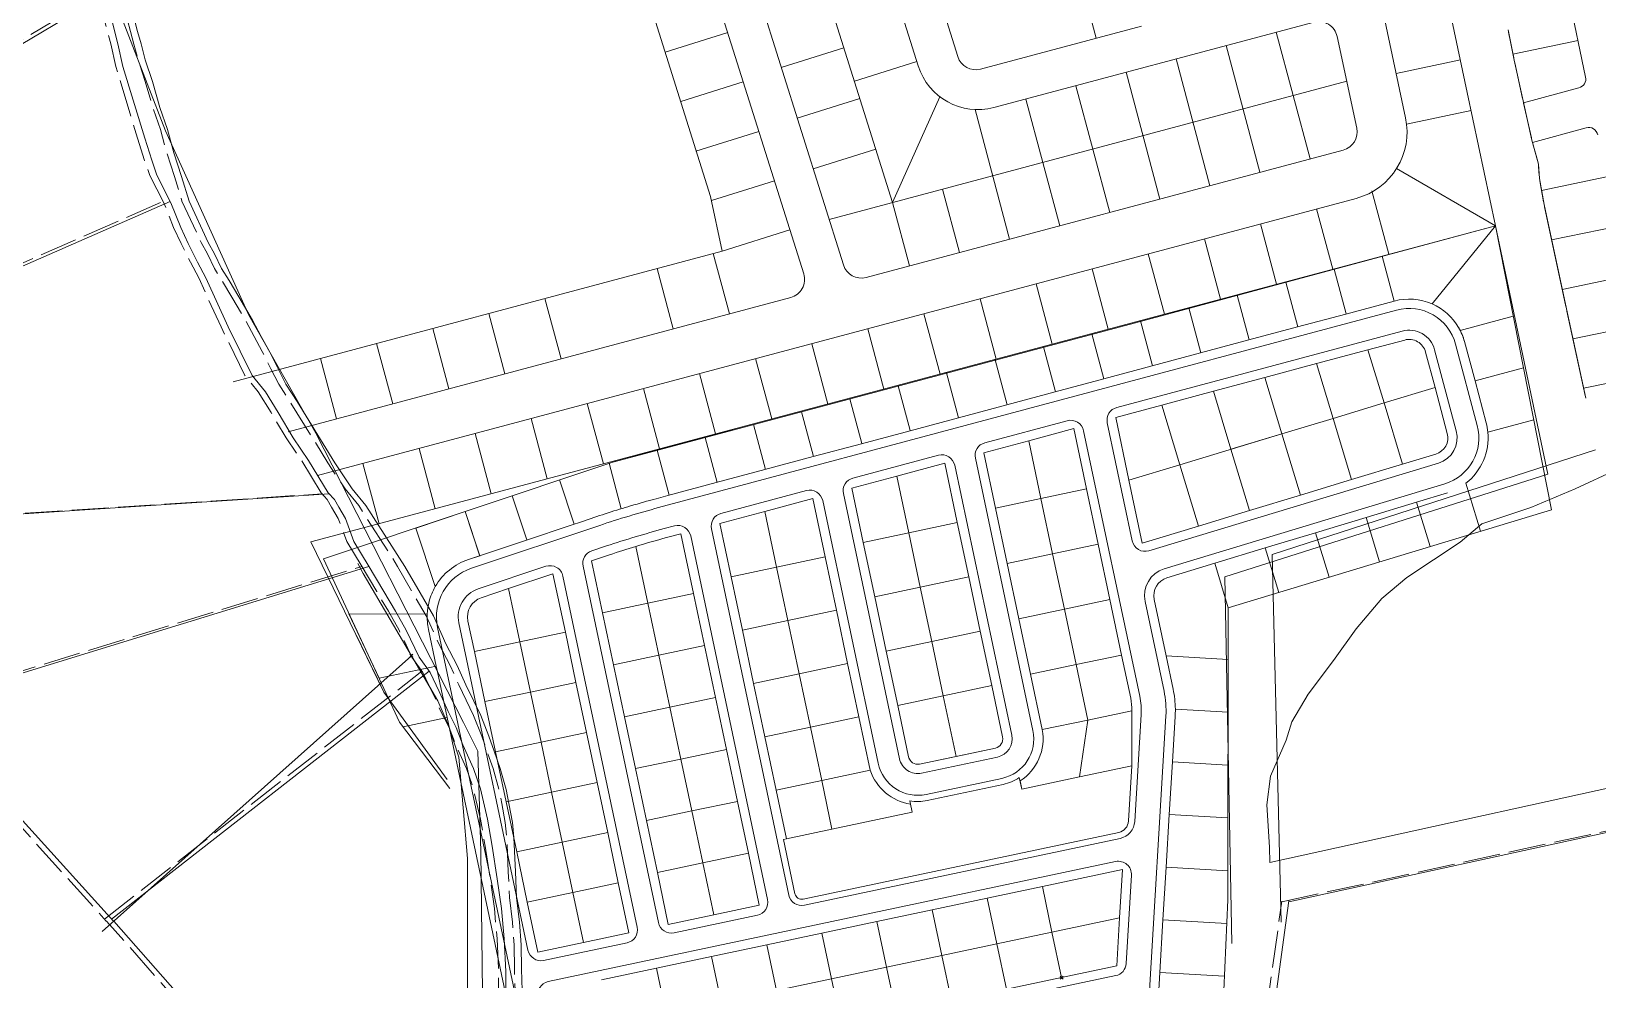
# Model space of a CAD drawing. Header units: millimetres. Extents: x 611548 to 616630, y 1316670 to 1320037.
# Drawn here: x 613822 to 614327, y 1318202 to 1318508 of the extents above; entities that cross this region are included whole.
import ezdxf

# ---------------------------------------------------------------- set-up
doc = ezdxf.new("R2010")
doc.units = ezdxf.units.MM
doc.header["$PDMODE"] = 35
doc.header["$PDSIZE"] = 0.5
doc.linetypes.add('ACAD_ISO02W100', pattern=[15, 12, -3])
for name, color, linetype in [('2', 7, 'Continuous'), ('FONDO_MANAGUA', 8, 'ACAD_ISO02W100'), ('Level 22', 7, 'Continuous')]:
    doc.layers.add(name, color=color, linetype=linetype)
doc.layers.add('Level 20', color=7, linetype='Continuous', lineweight=0)

msp = doc.modelspace()

# ---------------------------------------------------------------- linework, layer by layer
at = {"color": 1, "lineweight": 0}
for p, q in [((614323.15196, 1318492.83222), (614294.80024, 1318628.87736)), ((614284.98056, 1318487.79174), (614257.66642, 1318615.90637)), ((614265.07521, 1318479.72572), (614238.7047, 1318603.41433)), ((614147.48683, 1318572.15947), (614165.31356, 1318505.3288)), ((614011.1997, 1318548.76931), (614040.94905, 1318454.35277)), ((614104.9338, 1318549.42469), (614120.6958, 1318499.40029)), ((614107.92404, 1318496.38557), (614093.20173, 1318543.11027)), ((614071.87226, 1318540.45609), (614099.62351, 1318452.381)), ((614054.21257, 1318526.15504), (614083.79987, 1318432.25281)), ((614041.99135, 1318521.39305), (614070.98017, 1318429.39022)), ((614026.2991, 1318500.84783), (614046.463, 1318507.2012)), ((614128.01371, 1318495.37927), (614179.90421, 1318509.22078)), ((614235.55181, 1318510.5195), (614132.31706, 1318482.98219)), ((614234.26366, 1318466.41519), (614223.36612, 1318507.26903)), ((614249.32172, 1318476.36706), (614243.01616, 1318505.94274)), ((614300.1177, 1318498.22119), (614298.13073, 1318508.08286)), ((614299.95967, 1318499.00552), (614298.28876, 1318507.29854)), ((614063.74668, 1318495.89629), (614083.91058, 1318502.24966)), ((614218.11667, 1318462.10807), (614207.21912, 1318502.96191)), ((614299.71863, 1318500.20184), (614320.7047, 1318504.57532)), ((614087.30187, 1318491.48662), (614107.46577, 1318497.83999)), ((614201.96967, 1318457.80094), (614191.07213, 1318498.65479)), ((614262.03866, 1318493.96837), (614282.7451, 1318498.35174)), ((614302.96434, 1318485.14012), (614300.1177, 1318498.22119)), ((614302.79421, 1318485.92191), (614300.28783, 1318497.4394)), ((614031.32129, 1318484.90874), (614051.48519, 1318491.26211)), ((614079.17629, 1318446.92682), (614246.10513, 1318491.45419)), ((614185.82268, 1318453.49382), (614174.92513, 1318494.34766)), ((614068.88988, 1318479.57314), (614089.05379, 1318485.9265)), ((614099.63893, 1318452.38512), (614114.89355, 1318486.44517)), ((614153.52869, 1318444.87957), (614142.63114, 1318485.73341)), ((614169.67568, 1318449.18669), (614158.77814, 1318490.04054)), ((614294.06907, 1318444.85879), (614284.98056, 1318487.79174)), ((614303.11792, 1318484.45677), (614321.00277, 1318489.32512)), ((614137.38169, 1318440.57245), (614126.24541, 1318482.32131)), ((614265.42106, 1318477.60248), (614286.20609, 1318482.00248)), ((614305.81674, 1318472.44826), (614302.96434, 1318485.14012)), ((614305.64131, 1318473.22888), (614303.13978, 1318484.3595)), ((614306.00258, 1318471.76752), (614323.3105, 1318476.47882)), ((614036.21724, 1318468.92989), (614056.50737, 1318475.32303)), ((614307.90919, 1318464.78335), (614305.81674, 1318472.44826)), ((614307.69848, 1318465.5552), (614306.02745, 1318471.67642)), ((614074.03309, 1318463.24998), (614094.19699, 1318469.60334)), ((614091.11777, 1318428.23179), (614244.97095, 1318469.2713)), ((614294.06907, 1318444.85879), (614262.19913, 1318463.37499)), ((614308.23322, 1318460.1435), (614307.90919, 1318464.78335)), ((614308.17748, 1318460.94165), (614307.96493, 1318463.98521)), ((614308.92431, 1318456.27512), (614329.86114, 1318460.63835)), ((614041.23942, 1318452.9908), (614061.52956, 1318459.38394)), ((614121.2347, 1318436.26532), (614115.78593, 1318456.69224)), ((614259.66944, 1318435.68287), (614254.22523, 1318456.09268)), ((614309.72587, 1318451.78831), (614308.23322, 1318460.1435)), ((614309.58517, 1318452.57593), (614308.37393, 1318459.35589)), ((613914.13597, 1318364.3521), (614249.1224, 1318453.70794)), ((614044.71427, 1318436.69234), (614040.94905, 1318454.35277)), ((614105.0877, 1318431.9582), (614099.63893, 1318452.38512)), ((614241.57702, 1318430.85682), (614236.38771, 1318450.31103)), ((614316.93777, 1318418.11886), (614309.72587, 1318451.78831)), ((614316.7702, 1318418.9012), (614309.89345, 1318451.00597)), ((614223.4846, 1318426.03076), (614218.2953, 1318445.48497)), ((614044.71427, 1318436.69234), (614066.51501, 1318443.56145)), ((614205.39219, 1318421.20471), (614200.20288, 1318440.65892)), ((614272.03126, 1318438.98032), (614294.06907, 1318444.85879)), ((614311.01115, 1318364.82658), (614294.06907, 1318444.85879)), ((614312.18602, 1318440.30287), (614333.18696, 1318444.67946)), ((613886.93735, 1318394.60619), (614044.71427, 1318436.69234)), ((613912.06525, 1318342.96132), (614272.03126, 1318438.98032)), ((614046.99287, 1318416.46171), (614041.80357, 1318435.91592)), ((614187.29977, 1318416.37865), (614182.11047, 1318435.83286)), ((614028.90046, 1318411.63566), (614023.71115, 1318431.08987)), ((614169.20736, 1318411.5526), (614164.01805, 1318431.00681)), ((614151.11494, 1318406.72654), (614145.92563, 1318426.18075)), ((614315.60041, 1318424.36244), (614336.51279, 1318428.72057)), ((613904.68561, 1318378.50201), (614066.77584, 1318421.73871)), ((613992.71562, 1318401.98355), (613987.52632, 1318421.43776)), ((614133.02252, 1318401.90049), (614127.83322, 1318421.3547)), ((613974.62321, 1318397.15749), (613969.4339, 1318416.6117)), ((614114.93011, 1318397.07443), (614109.7408, 1318416.52864)), ((614323.17404, 1318389.36162), (614316.93777, 1318418.11886)), ((614323.00448, 1318390.14354), (614317.10734, 1318417.33694)), ((613956.53079, 1318392.33144), (613951.34149, 1318411.78565)), ((614096.83769, 1318392.24838), (614091.64839, 1318411.70259)), ((614319.03951, 1318408.42716), (614339.83861, 1318412.76168)), ((613938.43838, 1318387.50538), (613933.24907, 1318406.95959)), ((614078.74528, 1318387.42232), (614073.55597, 1318406.87653)), ((613920.34596, 1318382.67933), (613915.15665, 1318402.13354)), ((614060.65286, 1318382.59627), (614055.46355, 1318402.05048)), ((614042.56044, 1318377.77021), (614037.37114, 1318397.22442)), ((614322.4945, 1318392.49518), (614343.16443, 1318396.80278)), ((614024.46803, 1318372.94416), (614019.27872, 1318392.39837)), ((614006.37561, 1318368.1181), (614001.18631, 1318387.57231)), ((613988.2832, 1318363.29205), (613983.09389, 1318382.74626)), ((613970.19078, 1318358.46599), (613965.00147, 1318377.9202)), ((613952.09836, 1318353.63994), (613946.90906, 1318373.09415)), ((614222.0464, 1318338.87574), (614326.31141, 1318372.63896)), ((613934.00595, 1318348.81388), (613928.81664, 1318368.26809)), ((614206.7722, 1318331.73605), (614311.01115, 1318364.82658)), ((613912.06525, 1318342.96132), (613935.60059, 1318294.58957)), ((614224.99928, 1318220.40303), (614222.0464, 1318338.87574)), ((614209.03568, 1318213.49715), (614206.7722, 1318331.73605)), ((613935.60059, 1318294.58957), (613926.75127, 1318312.77741)), ((613932.45567, 1318301.05327), (613932.55013, 1318300.85913)), ((613932.55445, 1318300.85026), (613935.60059, 1318294.58957)), ((613935.60059, 1318294.58957), (613955.9412, 1318266.38119)), ((613935.60059, 1318294.58957), (613955.9412, 1318266.38119))]:
    msp.add_line(p, q, dxfattribs=at)
for centre, radius, start, end in [((614237.10861, 1318504.68324), 6.04033, 12.0353101, 104.9355878), ((614127.12776, 1318502.4364), 20.13443, 197.4889211, 284.9355878), ((614126.45692, 1318501.21553), 6.04033, 197.4889211, 284.9355878), ((614320.21474, 1318492.2201), 3.00032, 285.227267, 11.7719153), ((614243.41416, 1318475.10757), 6.04033, 284.9355878, 12.0353101), ((614243.41416, 1318475.10757), 22.14787, 284.9355878, 12.0353101), ((614324.09853, 1318473.58384), 3.00032, 11.7719153, 105.227267), ((614089.56098, 1318434.06806), 6.04033, 197.4889211, 284.9355878), ((614065.21905, 1318427.57498), 6.04033, 284.9355878, 17.4889211), ((613932.55318, 1318300.85513), 0.00503, 104.603911, 284.603911), ((613932.55318, 1318300.85513), 0.00503, 284.603911, 127.2867091)]:
    msp.add_arc(centre, radius, start, end, dxfattribs=at)
at = {"layer": '2', "color": 1, "lineweight": 0}
for p, q in [((613798.17913, 1318491.20476), (613846.13913, 1318519.70176)), ((613703.67513, 1318381.52676), (613866.66213, 1318452.71076)), ((613807.24313, 1318351.26676), (613917.91213, 1318358.47076)), ((613785.26213, 1318290.36376), (613930.76813, 1318335.04876)), ((613847.72913, 1318221.42176), (613950.15313, 1318301.33576)), ((614227.42813, 1318226.94676), (614442.17113, 1318273.84676)), ((614222.43013, 1318190.90176), (614227.46713, 1318227.23076))]:
    msp.add_line(p, q, dxfattribs=at)
for points in [[(613866.90413, 1318452.23676), (613862.35413, 1318461.14676), (613860.71513, 1318465.97976), (613858.44613, 1318473.10376), (613851.39113, 1318496.25276), (613849.75813, 1318503.50076), (613848.12213, 1318509.85976), (613847.24313, 1318514.05576), (613846.24013, 1318519.39576)], [(613966.81713, 1318286.98876), (613962.01613, 1318296.91476), (613959.23713, 1318303.14976), (613955.57213, 1318310.15076), (613951.53013, 1318319.18476), (613947.23113, 1318326.56876), (613942.29913, 1318335.09776), (613929.77613, 1318354.70576), (613925.34413, 1318360.05576), (613919.77813, 1318368.45976), (613907.63613, 1318388.19376), (613903.96713, 1318393.79676), (613901.43913, 1318398.75976), (613898.65913, 1318404.35976), (613896.00413, 1318409.19676), (613893.22313, 1318414.41576), (613888.79713, 1318421.92676), (613885.63613, 1318427.27276), (613883.23213, 1318431.09276), (613880.95813, 1318435.80176), (613878.93513, 1318439.49276), (613872.74613, 1318452.85476), (613870.35213, 1318460.74076), (613867.83113, 1318468.37276), (613865.81713, 1318475.87676), (613863.29513, 1318483.00076), (613860.90213, 1318491.39476), (613858.63313, 1318498.39076), (613857.24913, 1318503.47776), (613856.11613, 1318507.54776), (613854.98413, 1318512.12576)], [(613917.59613, 1318358.80876), (613911.27313, 1318369.24876), (613906.33813, 1318376.50676), (613901.53313, 1318384.65476), (613897.35913, 1318391.40176), (613893.05413, 1318396.62576), (613885.34613, 1318412.27876), (613878.14713, 1318428.05876), (613875.49213, 1318433.14976), (613872.45913, 1318439.13176), (613872.45913, 1318439.13176), (613870.05913, 1318444.34876), (613866.90413, 1318452.23676)], [(613930.49213, 1318335.51476), (613925.93913, 1318343.15376), (613923.16313, 1318350.53176), (613921.01413, 1318354.22376), (613919.62313, 1318356.64276), (613917.59613, 1318358.80876)], [(613950.47113, 1318300.88976), (613946.92813, 1318305.85576), (613942.75813, 1318314.50976), (613939.34413, 1318320.61976), (613935.55113, 1318326.98576), (613930.49213, 1318335.51476)], [(613981.63413, 1318161.11176), (613979.99913, 1318170.41976), (613978.11413, 1318178.43176), (613976.22813, 1318186.31576), (613975.60213, 1318190.25676), (613974.85813, 1318197.50276), (613974.87413, 1318204.49176), (613974.39113, 1318215.04076), (613973.52613, 1318224.82776), (613972.15213, 1318234.36276), (613970.52613, 1318244.91476), (613969.02313, 1318253.56076), (613966.76113, 1318263.35276), (613964.49113, 1318269.96776), (613961.08113, 1318277.60176), (613958.93613, 1318283.19976), (613956.28213, 1318288.29076), (613954.51413, 1318292.36276), (613953.37713, 1318294.78076), (613950.47113, 1318300.88976)], [(613785.64113, 1318290.08276), (613848.32613, 1318220.76176), (613848.45313, 1318220.76176), (613931.49513, 1318126.53376)], [(613990.98413, 1318144.71676), (613986.46613, 1318166.96876), (613984.46313, 1318178.66576), (613982.70613, 1318187.43976), (613981.06713, 1318192.40076), (613980.19213, 1318198.37576), (613979.95513, 1318205.23876), (613979.84613, 1318213.11776), (613979.35613, 1318220.36276), (613978.35913, 1318228.37176), (613977.99813, 1318236.63276), (613977.51613, 1318247.68976), (613977.02013, 1318252.51976), (613975.89113, 1318258.62276), (613975.01313, 1318263.19976), (613973.12513, 1318269.94076), (613971.10713, 1318275.53876), (613969.46713, 1318280.37276), (613966.81713, 1318286.98876)]]:
    msp.add_lwpolyline(points, dxfattribs=at)
at = {"layer": 'FONDO_MANAGUA', "color": 1, "lineweight": 0}
for p, q in [((613795.88525, 1318491.19771), (613843.84525, 1318519.69471)), ((613701.38125, 1318381.51971), (613864.36825, 1318452.70371)), ((613804.94925, 1318351.25971), (613915.61825, 1318358.46371)), ((613782.96825, 1318290.35671), (613928.47425, 1318335.04171)), ((613845.43525, 1318221.41471), (613947.85925, 1318301.32871)), ((614225.13425, 1318226.93971), (614439.87725, 1318273.83971)), ((614220.13625, 1318190.89471), (614225.17325, 1318227.22371))]:
    msp.add_line(p, q, dxfattribs=at)
at = {"layer": 'FONDO_MANAGUA', "color": 1, "lineweight": 0, "flags": 128}
for points in [[(613964.52325, 1318286.98171), (613959.72225, 1318296.90771), (613956.94325, 1318303.14271), (613953.27825, 1318310.14371), (613949.23625, 1318319.17771), (613944.93725, 1318326.56171), (613940.00525, 1318335.09071), (613927.48225, 1318354.69871), (613923.05025, 1318360.04871), (613917.48425, 1318368.45271), (613905.34225, 1318388.18671), (613901.67325, 1318393.78971), (613899.14525, 1318398.75271), (613896.36525, 1318404.35271), (613893.71025, 1318409.18971), (613890.92925, 1318414.40871), (613886.50325, 1318421.91971), (613883.34225, 1318427.26571), (613880.93825, 1318431.08571), (613878.66425, 1318435.79471), (613876.64125, 1318439.48571), (613870.45225, 1318452.84771), (613868.05825, 1318460.73371), (613865.53725, 1318468.36571), (613863.52325, 1318475.86971), (613861.00125, 1318482.99371), (613858.60825, 1318491.38771), (613856.33925, 1318498.38371), (613854.95525, 1318503.47071), (613853.82225, 1318507.54071), (613852.69025, 1318512.11871), (613851.55625, 1318515.93471), (613851.05525, 1318518.73171), (613850.17425, 1318522.29271), (613849.67425, 1318525.59871), (613849.42725, 1318528.26771), (613849.43125, 1318529.91971), (613849.81425, 1318531.06171), (613850.70525, 1318531.69471), (613853.49925, 1318532.06771), (613858.19725, 1318532.05271), (613861.62025, 1318530.00971), (613869.98925, 1318525.66371), (613880.01125, 1318522.07471), (613886.35425, 1318519.76771), (613892.57625, 1318519.74871), (613903.36725, 1318519.33471), (613911.49325, 1318519.30971), (613916.82625, 1318519.54771), (613930.41925, 1318522.81071), (613935.62825, 1318524.19271), (613942.36325, 1318526.58671), (613949.98925, 1318529.86671), (613958.88525, 1318533.14371), (613962.82525, 1318534.78371), (613968.41825, 1318537.81671), (613978.71125, 1318541.21571), (613981.38025, 1318542.35171), (614000.95925, 1318553.47471), (614014.05325, 1318560.04271), (614020.66425, 1318563.70771), (614030.19625, 1318567.87171), (614033.24625, 1318569.00671), (614037.31425, 1318570.90071), (614042.65325, 1318573.80671), (614048.37325, 1318576.58471), (614055.36425, 1318579.86771), (614060.19425, 1318582.13971), (614065.53325, 1318584.79271), (614075.19325, 1318589.08371), (614084.72425, 1318592.73971), (614092.09625, 1318595.76671), (614101.37425, 1318599.93271), (614109.25425, 1318603.33971), (614116.49925, 1318606.62071), (614123.87025, 1318609.39471), (614132.63925, 1318612.92571), (614142.29925, 1318617.21671), (614152.46825, 1318622.26871), (614159.58425, 1318624.78871), (614164.16025, 1318626.55371), (614172.67425, 1318629.95871), (614178.77425, 1318632.10071), (614183.09425, 1318633.61171), (614192.24325, 1318636.63371), (614197.83625, 1318639.03171), (614205.46025, 1318641.67671), (614214.10125, 1318644.82771), (614222.99625, 1318647.84971), (614233.79825, 1318651.88371), (614242.31325, 1318655.28871), (614246.88825, 1318656.92671), (614251.33525, 1318658.56471), (614258.83325, 1318661.46471), (614270.14725, 1318667.27571)], [(613864.61025, 1318452.22971), (613860.06025, 1318461.13971), (613858.42125, 1318465.97271), (613856.15225, 1318473.09671), (613849.09725, 1318496.24571), (613847.46425, 1318503.49371), (613845.82825, 1318509.85271), (613844.94925, 1318514.04871), (613843.94625, 1318519.38871)], [(613915.30225, 1318358.80171), (613908.97925, 1318369.24171), (613904.04425, 1318376.49971), (613899.23925, 1318384.64771), (613895.06525, 1318391.39471), (613890.76025, 1318396.61871), (613883.05225, 1318412.27171), (613875.85325, 1318428.05171), (613873.19825, 1318433.14271), (613870.16525, 1318439.12471), (613870.16525, 1318439.12471), (613867.76525, 1318444.34171), (613864.61025, 1318452.22971)], [(613928.19825, 1318335.50771), (613923.64525, 1318343.14671), (613920.86925, 1318350.52471), (613918.72025, 1318354.21671), (613917.32925, 1318356.63571), (613915.30225, 1318358.80171)], [(613948.17725, 1318300.88271), (613944.63425, 1318305.84871), (613940.46425, 1318314.50271), (613937.05025, 1318320.61271), (613933.25725, 1318326.97871), (613928.19825, 1318335.50771)], [(613979.34025, 1318161.10471), (613977.70525, 1318170.41271), (613975.82025, 1318178.42471), (613973.93425, 1318186.30871), (613973.30825, 1318190.24971), (613972.56425, 1318197.49571), (613972.58025, 1318204.48471), (613972.09725, 1318215.03371), (613971.23225, 1318224.82071), (613969.85825, 1318234.35571), (613968.23225, 1318244.90771), (613966.72925, 1318253.55371), (613964.46725, 1318263.34571), (613962.19725, 1318269.96071), (613958.78725, 1318277.59471), (613956.64225, 1318283.19271), (613953.98825, 1318288.28371), (613952.22025, 1318292.35571), (613951.08325, 1318294.77371), (613948.17725, 1318300.88271)], [(613783.34725, 1318290.07571), (613846.03225, 1318220.75471), (613846.15925, 1318220.75471), (613929.20125, 1318126.52671)], [(613988.69025, 1318144.70971), (613984.17225, 1318166.96171), (613982.16925, 1318178.65871), (613980.41225, 1318187.43271), (613978.77325, 1318192.39371), (613977.89825, 1318198.36871), (613977.66125, 1318205.23171), (613977.55225, 1318213.11071), (613977.06225, 1318220.35571), (613976.06525, 1318228.36471), (613975.70425, 1318236.62571), (613975.22225, 1318247.68271), (613974.72625, 1318252.51271), (613973.59725, 1318258.61571), (613972.71925, 1318263.19271), (613970.83125, 1318269.93371), (613968.81325, 1318275.53171), (613967.17325, 1318280.36571), (613964.52325, 1318286.98171)]]:
    msp.add_lwpolyline(points, dxfattribs=at)
at = {"layer": 'Level 20', "color": 1, "lineweight": 0}
for p, q in [((614294.0574, 1318444.87259), (614174.72914, 1318412.78852)), ((614294.0574, 1318444.87259), (614273.64301, 1318419.68818)), ((614312.19011, 1318353.35189), (614294.0574, 1318444.87259)), ((614312.19011, 1318353.35189), (614294.0574, 1318444.87259)), ((614251.35246, 1318433.39041), (614241.95482, 1318430.86365)), ((614245.88282, 1318416.45455), (614242.01702, 1318430.89993)), ((614257.56964, 1318435.05422), (614251.35246, 1318433.39041)), ((614261.43349, 1318420.61614), (614257.56769, 1318435.06152)), ((614224.73809, 1318426.23454), (614208.32329, 1318421.82106)), ((614230.28386, 1318412.28004), (614226.41807, 1318426.72541)), ((614214.68491, 1318408.10552), (614210.81911, 1318422.5509)), ((614245.81572, 1318416.43659), (614261.43349, 1318420.61614)), ((614262.20894, 1318417.7185), (614024.18062, 1318354.01859)), ((614199.08595, 1318403.93101), (614195.22015, 1318418.37639)), ((614230.19795, 1318412.25704), (614245.81572, 1318416.43659)), ((614299.82777, 1318415.74799), (614282.68862, 1318411.1613)), ((614174.72914, 1318412.78852), (614009.40538, 1318368.69548)), ((614167.81559, 1318395.5626), (614163.94979, 1318410.00798)), ((614264.01832, 1318410.95734), (614171.95539, 1318386.31993)), ((614183.46284, 1318399.75004), (614179.59705, 1318414.19541)), ((614214.58017, 1318408.0775), (614230.19795, 1318412.25704)), ((614152.16834, 1318391.37516), (614148.30254, 1318405.82054)), ((614198.9624, 1318403.89795), (614214.58017, 1318408.0775)), ((614252.94278, 1318404.8882), (614236.32802, 1318400.44184)), ((614264.79377, 1318408.0597), (614252.94278, 1318404.8882)), ((614252.94278, 1318404.8882), (614258.12737, 1318387.78313)), ((614281.43813, 1318378.73998), (614274.42541, 1318404.94448)), ((614288.19928, 1318380.54936), (614281.18657, 1318406.75386)), ((614284.08421, 1318407.52931), (614287.47815, 1318394.84713)), ((614136.54523, 1318387.19419), (614132.67944, 1318401.63957)), ((614183.34463, 1318399.7184), (614198.9624, 1318403.89795)), ((614236.32802, 1318400.44184), (614219.71326, 1318395.99549)), ((614236.32802, 1318400.44184), (614241.67629, 1318382.79677)), ((614274.57846, 1318392.7695), (614271.52777, 1318404.16902)), ((614120.92213, 1318383.01321), (614117.05633, 1318397.45859)), ((614152.10909, 1318391.35931), (614167.72686, 1318395.53885)), ((614167.72686, 1318395.53885), (614183.34463, 1318399.7184)), ((614219.71326, 1318395.99549), (614203.0985, 1318391.54913)), ((614219.71326, 1318395.99549), (614225.22521, 1318377.8104)), ((614287.47815, 1318394.84713), (614303.13845, 1318399.03806)), ((614287.47815, 1318394.84713), (614291.09692, 1318381.32481)), ((614105.32317, 1318378.8387), (614101.45737, 1318393.28408)), ((614136.49132, 1318387.17976), (614152.10909, 1318391.35931)), ((614203.0985, 1318391.54913), (614186.48374, 1318387.10277)), ((614203.0985, 1318391.54913), (614208.77412, 1318372.82404)), ((614274.57846, 1318392.7695), (614258.12737, 1318387.78313)), ((614278.54049, 1318377.96452), (614274.57846, 1318392.7695)), ((614074.17355, 1318370.5026), (614070.30775, 1318384.94798)), ((614089.74836, 1318374.67065), (614085.88256, 1318389.11603)), ((614120.87355, 1318383.00021), (614136.49132, 1318387.17976)), ((614186.48374, 1318387.10277), (614171.58591, 1318383.11589)), ((614186.48374, 1318387.10277), (614192.32304, 1318367.83767)), ((614258.12737, 1318387.78313), (614241.67629, 1318382.79677)), ((614264.11344, 1318368.03383), (614258.12737, 1318387.78313)), ((614058.62288, 1318366.34101), (614054.75709, 1318380.78639)), ((614105.25578, 1318378.82067), (614120.87355, 1318383.00021)), ((614129.3968, 1318374.93062), (614155.99592, 1318382.04894)), ((614168.89648, 1318381.33562), (614176.94148, 1318343.29859)), ((614171.58591, 1318383.11589), (614175.87196, 1318362.85131)), ((614241.67629, 1318382.79677), (614225.22521, 1318377.8104)), ((614247.66235, 1318363.04747), (614241.67629, 1318382.79677)), ((614291.63587, 1318378.36388), (614306.44914, 1318382.32813)), ((614048.0133, 1318379.09962), (614009.40538, 1318368.69548)), ((614043.07222, 1318362.17942), (614039.20642, 1318376.6248)), ((614074.02024, 1318370.46157), (614089.63801, 1318374.64112)), ((614089.63801, 1318374.64112), (614105.25578, 1318378.82067)), ((614143.53592, 1318375.6093), (614129.02731, 1318371.72658)), ((614158.04454, 1318379.49202), (614143.53592, 1318375.6093)), ((614143.53592, 1318375.6093), (614147.47675, 1318356.97697)), ((614162.15017, 1318360.08047), (614158.04454, 1318379.49202)), ((614161.25194, 1318378.82328), (614179.3598, 1318293.20876)), ((614225.22521, 1318377.8104), (614192.32304, 1318367.83767)), ((614231.21127, 1318358.0611), (614225.22521, 1318377.8104)), ((614027.5457, 1318358.02429), (614023.67168, 1318372.50041)), ((614058.40247, 1318366.28202), (614074.02024, 1318370.46157)), ((614114.40457, 1318370.91848), (614086.83821, 1318363.54131)), ((614144.90391, 1318282.16554), (614126.33788, 1318369.94631)), ((614129.02731, 1318371.72658), (614132.80332, 1318353.87348)), ((614208.77412, 1318372.82404), (614214.76019, 1318353.07474)), ((614264.11344, 1318368.03383), (614274.82333, 1318371.28003)), ((614009.40538, 1318368.69548), (613916.06521, 1318337.46854)), ((614009.40538, 1318368.69548), (613916.06521, 1318337.46854)), ((614012.14595, 1318353.68555), (614008.2176, 1318368.36467)), ((614042.7847, 1318362.10248), (614058.40247, 1318366.28202)), ((614116.45318, 1318368.36156), (614100.97733, 1318364.21999)), ((614120.50074, 1318349.22459), (614116.45318, 1318368.36156)), ((614138.05631, 1318280.71724), (614119.66059, 1318367.69281)), ((614175.87196, 1318362.85131), (614192.32304, 1318367.83767)), ((614182.33159, 1318340.11118), (614275.69343, 1318368.40939)), ((614198.3091, 1318348.08837), (614192.32304, 1318367.83767)), ((614247.66235, 1318363.04747), (614264.11344, 1318368.03383)), ((613992.18259, 1318362.9336), (613996.94095, 1318348.71042)), ((614027.16693, 1318357.92293), (614042.7847, 1318362.10248)), ((614071.84597, 1318359.52917), (614044.27961, 1318352.152)), ((614100.97733, 1318364.21999), (614086.46872, 1318360.33727)), ((614086.46872, 1318360.33727), (614090.17567, 1318342.8107)), ((614100.97733, 1318364.21999), (614104.84909, 1318345.91419)), ((614147.47675, 1318356.97697), (614162.15017, 1318360.08047)), ((614165.92618, 1318342.22736), (614162.15017, 1318360.08047)), ((614175.87196, 1318362.85131), (614180.158, 1318342.58673)), ((614187.25585, 1318334.29021), (614277.72365, 1318361.71123)), ((614231.21127, 1318358.0611), (614247.66235, 1318363.04747)), ((614289.23683, 1318346.3947), (614284.53591, 1318361.90405)), ((613976.96378, 1318357.84215), (613981.72215, 1318343.61897)), ((614023.40516, 1318356.91623), (614027.16693, 1318357.92293)), ((614073.89459, 1318356.97225), (614058.41874, 1318352.83068)), ((614077.87308, 1318338.16181), (614073.89459, 1318356.97225)), ((614095.01428, 1318271.61366), (614077.102, 1318356.3035)), ((614083.77929, 1318358.557), (614101.86188, 1318273.06195)), ((614147.47675, 1318356.97697), (614132.80332, 1318353.87348)), ((614147.47675, 1318356.97697), (614151.25276, 1318339.12387)), ((614214.76019, 1318353.07474), (614231.21127, 1318358.0611)), ((614268.61939, 1318355.81734), (614252.35243, 1318350.88678)), ((614278.59375, 1318358.84059), (614268.61939, 1318355.81734)), ((614268.61939, 1318355.81734), (614272.96988, 1318341.46414)), ((613961.74498, 1318352.7507), (613966.53695, 1318338.42706)), ((613996.24932, 1318348.47903), (613998.96102, 1318349.38623)), ((613998.96102, 1318349.38623), (614004.22638, 1318351.14776)), ((614058.41874, 1318352.83068), (614043.91013, 1318348.94796)), ((614062.22143, 1318334.85142), (614058.41874, 1318352.83068)), ((614132.80332, 1318353.87348), (614136.57933, 1318336.02038)), ((614198.3091, 1318348.08837), (614214.76019, 1318353.07474)), ((614207.90206, 1318321.74192), (614312.19011, 1318353.35189)), ((614207.90206, 1318321.74192), (614312.19011, 1318353.35189)), ((614252.35243, 1318350.88678), (614236.08548, 1318345.95623)), ((614252.35243, 1318350.88678), (614256.70292, 1318336.53359)), ((613952.15374, 1318328.57009), (613945.84384, 1318347.43097)), ((614005.17806, 1318348.30312), (613963.80112, 1318334.46047)), ((613980.91722, 1318343.34968), (613996.24932, 1318348.47903)), ((614031.336, 1318345.58293), (614026.76545, 1318344.35979)), ((614035.40775, 1318326.33158), (614031.336, 1318345.58293)), ((614041.2207, 1318347.16769), (614066.18201, 1318229.14979)), ((614043.91013, 1318348.94796), (614047.54801, 1318331.74792)), ((614104.84909, 1318345.91419), (614090.17567, 1318342.8107)), ((614104.84909, 1318345.91419), (614120.50074, 1318349.22459)), ((614104.84909, 1318345.91419), (614108.55604, 1318328.38763)), ((614124.20769, 1318331.69802), (614120.50074, 1318349.22459)), ((614180.158, 1318342.58673), (614198.3091, 1318348.08837)), ((614236.08548, 1318345.95623), (614219.81853, 1318341.02567)), ((614236.08548, 1318345.95623), (614240.43597, 1318331.60303)), ((613962.84945, 1318337.30511), (613980.91722, 1318343.34968)), ((614020.73433, 1318323.22808), (614016.86244, 1318341.53448)), ((614090.17567, 1318342.8107), (614093.88262, 1318325.28413)), ((614151.25276, 1318339.12387), (614165.92618, 1318342.22736)), ((614169.70219, 1318324.37426), (614165.92618, 1318342.22736)), ((614219.81853, 1318341.02567), (614203.55157, 1318336.09512)), ((614219.81853, 1318341.02567), (614224.16902, 1318326.67248)), ((613916.06521, 1318337.46854), (613940.65732, 1318284.832)), ((613916.06521, 1318337.46854), (613940.65732, 1318284.832)), ((614008.3503, 1318338.821), (614002.51914, 1318336.87018)), ((614002.51914, 1318336.87018), (614006.06091, 1318320.12459)), ((614047.54801, 1318331.74792), (614062.22143, 1318334.85142)), ((614062.22143, 1318334.85142), (614077.87308, 1318338.16181)), ((614062.22143, 1318334.85142), (614065.85932, 1318317.65138)), ((614081.51097, 1318320.96177), (614077.87308, 1318338.16181)), ((614151.25276, 1318339.12387), (614136.57933, 1318336.02038)), ((614136.57933, 1318336.02038), (614140.35535, 1318318.16728)), ((614151.25276, 1318339.12387), (614155.02877, 1318321.27077)), ((614203.55157, 1318336.09512), (614188.12595, 1318331.41957)), ((614203.55157, 1318336.09512), (614207.90206, 1318321.74192)), ((613990.11126, 1318332.71913), (613975.79447, 1318327.92945)), ((613994.1029, 1318313.84649), (613990.11126, 1318332.71913)), ((614047.54801, 1318331.74792), (614051.1859, 1318314.54789)), ((614108.55604, 1318328.38763), (614124.20769, 1318331.69802)), ((614127.91463, 1318314.17145), (614124.20769, 1318331.69802)), ((613975.79447, 1318327.92945), (613966.97337, 1318324.97835)), ((613975.79447, 1318327.92945), (613966.97337, 1318324.97835)), ((613979.42948, 1318310.743), (613975.79447, 1318327.92945)), ((614020.73433, 1318323.22808), (614035.40775, 1318326.33158)), ((614038.94952, 1318309.58598), (614035.40775, 1318326.33158)), ((614108.55604, 1318328.38763), (614093.88262, 1318325.28413)), ((614093.88262, 1318325.28413), (614097.58956, 1318307.75756)), ((614108.55604, 1318328.38763), (614112.26298, 1318310.86106)), ((614155.02877, 1318321.27077), (614169.70219, 1318324.37426)), ((614173.4782, 1318306.52116), (614169.70219, 1318324.37426)), ((614183.99678, 1318324.4369), (614187.83846, 1318306.2733)), ((613949.55891, 1318319.72015), (613924.3264, 1318319.78643)), ((613924.3264, 1318319.78643), (613934.0109, 1318299.05788)), ((614020.73433, 1318323.22808), (614006.06091, 1318320.12459)), ((614006.06091, 1318320.12459), (614009.60267, 1318303.37899)), ((614024.27609, 1318306.48249), (614020.73433, 1318323.22808)), ((614065.85932, 1318317.65138), (614081.51097, 1318320.96177)), ((614085.14885, 1318303.76174), (614081.51097, 1318320.96177)), ((614155.02877, 1318321.27077), (614140.35535, 1318318.16728)), ((614155.02877, 1318321.27077), (614158.80478, 1318303.41767)), ((614181.06209, 1318323.8162), (614187.18562, 1318294.86395)), ((614207.72519, 1318227.64653), (614207.90206, 1318321.74192)), ((614207.72519, 1318227.64653), (614207.90206, 1318321.74192)), ((614207.87073, 1318305.07238), (614207.90206, 1318321.74192)), ((613952.45996, 1318302.95994), (613949.95988, 1318314.78043)), ((613952.89456, 1318315.40113), (614000.77203, 1318089.0349)), ((613962.67684, 1318317.47012), (613964.75606, 1318307.63951)), ((613962.67684, 1318317.47012), (613964.75606, 1318307.63951)), ((614051.1859, 1318314.54789), (614065.85932, 1318317.65138)), ((614051.1859, 1318314.54789), (614054.82378, 1318297.34785)), ((614069.4972, 1318300.45134), (614065.85932, 1318317.65138)), ((614112.26298, 1318310.86106), (614127.91463, 1318314.17145)), ((614131.62158, 1318296.64488), (614127.91463, 1318314.17145)), ((614140.35535, 1318318.16728), (614144.13136, 1318300.31417)), ((613979.42948, 1318310.743), (613964.75606, 1318307.63951)), ((613964.75606, 1318307.63951), (613979.42948, 1318310.743)), ((613979.42948, 1318310.743), (613994.1029, 1318313.84649)), ((613982.84476, 1318294.59547), (613979.42948, 1318310.743)), ((613997.51818, 1318297.69897), (613994.1029, 1318313.84649)), ((614024.27609, 1318306.48249), (614038.94952, 1318309.58598)), ((614042.49128, 1318292.84039), (614038.94952, 1318309.58598)), ((614112.26298, 1318310.86106), (614097.58956, 1318307.75756)), ((614112.26298, 1318310.86106), (614115.96993, 1318293.33449)), ((613964.75606, 1318307.63951), (613968.17134, 1318291.49198)), ((614024.27609, 1318306.48249), (614009.60267, 1318303.37899)), ((614027.81786, 1318289.73689), (614024.27609, 1318306.48249)), ((614097.58956, 1318307.75756), (614101.29651, 1318290.23099)), ((614158.80478, 1318303.41767), (614173.4782, 1318306.52116)), ((614176.42511, 1318292.58806), (614173.4782, 1318306.52116)), ((614207.87073, 1318305.07238), (614187.83846, 1318306.2733)), ((614187.83846, 1318306.2733), (614190.1203, 1318295.48465)), ((613952.45996, 1318302.95994), (613934.0109, 1318299.05788)), ((613952.85647, 1318301.08524), (613952.45996, 1318302.95994)), ((613955.97726, 1318286.33006), (613952.85647, 1318301.08524)), ((614009.60267, 1318303.37899), (614013.14444, 1318286.6334)), ((614054.82378, 1318297.34785), (614069.4972, 1318300.45134)), ((614069.4972, 1318300.45134), (614085.14885, 1318303.76174)), ((614069.4972, 1318300.45134), (614073.13509, 1318283.25131)), ((614088.78674, 1318286.5617), (614085.14885, 1318303.76174)), ((614158.80478, 1318303.41767), (614144.13136, 1318300.31417)), ((614144.13136, 1318300.31417), (614147.90737, 1318282.46107)), ((614158.80478, 1318303.41767), (614162.58079, 1318285.56457)), ((613982.84476, 1318294.59547), (613968.17134, 1318291.49198)), ((613982.84476, 1318294.59547), (613997.51818, 1318297.69897)), ((613986.26003, 1318278.44794), (613982.84476, 1318294.59547)), ((614000.93345, 1318281.55144), (613997.51818, 1318297.69897)), ((614054.82378, 1318297.34785), (614058.46167, 1318280.14781)), ((614115.96993, 1318293.33449), (614131.62158, 1318296.64488)), ((614135.12163, 1318280.09654), (614131.62158, 1318296.64488)), ((613968.17134, 1318291.49198), (613971.58661, 1318275.34445)), ((614027.81786, 1318289.73689), (614013.14444, 1318286.6334)), ((614027.81786, 1318289.73689), (614042.49128, 1318292.84039)), ((614031.35963, 1318272.9913), (614027.81786, 1318289.73689)), ((614046.03305, 1318276.09479), (614042.49128, 1318292.84039)), ((614115.96993, 1318293.33449), (614101.29651, 1318290.23099)), ((614101.29651, 1318290.23099), (614104.79656, 1318273.68265)), ((614115.96993, 1318293.33449), (614120.09068, 1318273.85146)), ((614190.83192, 1318289.06556), (614207.83872, 1318288.04601)), ((613940.65732, 1318284.832), (613956.83911, 1318263.462)), ((613940.65732, 1318284.832), (613956.83911, 1318263.462)), ((613941.79441, 1318283.33033), (613955.97726, 1318286.33006)), ((613975.84114, 1318192.413), (613955.97726, 1318286.33006)), ((614013.14444, 1318286.6334), (614016.68621, 1318269.88781)), ((614073.13509, 1318283.25131), (614088.78674, 1318286.5617)), ((614092.42462, 1318269.36166), (614088.78674, 1318286.5617)), ((614147.90737, 1318282.46107), (614162.58079, 1318285.56457)), ((614162.58079, 1318285.56457), (614176.83613, 1318288.57963)), ((614176.80324, 1318270.82837), (614176.83613, 1318288.57963)), ((614179.79647, 1318287.34062), (614177.73214, 1318252.90603)), ((614178.35021, 1318129.54761), (614187.78108, 1318286.86195)), ((614190.77532, 1318286.68244), (614189.90069, 1318272.0931)), ((613986.26003, 1318278.44794), (614000.93345, 1318281.55144)), ((614004.34873, 1318265.40391), (614000.93345, 1318281.55144)), ((614058.46167, 1318280.14781), (614073.13509, 1318283.25131)), ((614058.46167, 1318280.14781), (614062.09955, 1318262.94778)), ((614076.77297, 1318266.05127), (614073.13509, 1318283.25131)), ((613986.26003, 1318278.44794), (613971.58661, 1318275.34445)), ((613971.58661, 1318275.34445), (613975.00189, 1318259.19692)), ((613989.67531, 1318262.30042), (613986.26003, 1318278.44794)), ((614031.35963, 1318272.9913), (614046.03305, 1318276.09479)), ((614049.57482, 1318259.3492), (614046.03305, 1318276.09479)), ((614132.80764, 1318276.54116), (614108.35194, 1318271.36867)), ((614133.42834, 1318273.60647), (614108.97264, 1318268.43398)), ((614031.35963, 1318272.9913), (614016.68621, 1318269.88781)), ((614016.68621, 1318269.88781), (614020.22798, 1318253.14221)), ((614034.9014, 1318256.2457), (614031.35963, 1318272.9913)), ((614076.77297, 1318266.05127), (614092.42462, 1318269.36166)), ((614189.90069, 1318272.0931), (614188.88352, 1318255.12579)), ((614189.90069, 1318272.0931), (614207.80672, 1318271.01965)), ((613989.67531, 1318262.30042), (614004.34873, 1318265.40391)), ((614007.764, 1318249.25638), (614004.34873, 1318265.40391)), ((614062.09955, 1318262.94778), (614076.77297, 1318266.05127)), ((614134.87664, 1318266.75888), (614110.42094, 1318261.58639)), ((613989.67531, 1318262.30042), (613975.00189, 1318259.19692)), ((613975.00189, 1318259.19692), (613978.41716, 1318243.04939)), ((613993.09058, 1318246.15289), (613989.67531, 1318262.30042)), ((614034.9014, 1318256.2457), (614049.57482, 1318259.3492)), ((614053.11659, 1318242.6036), (614049.57482, 1318259.3492)), ((614034.9014, 1318256.2457), (614020.22798, 1318253.14221)), ((614038.44317, 1318239.50011), (614034.9014, 1318256.2457)), ((614188.88352, 1318255.12579), (614187.86634, 1318238.15849)), ((614188.88352, 1318255.12579), (614207.77471, 1318253.99328)), ((613993.09058, 1318246.15289), (614007.764, 1318249.25638)), ((614011.17927, 1318233.10885), (614007.764, 1318249.25638)), ((614020.22798, 1318253.14221), (614023.76975, 1318236.39662)), ((613993.09058, 1318246.15289), (613978.41716, 1318243.04939)), ((613996.50585, 1318230.00536), (613993.09058, 1318246.15289)), ((614172.98508, 1318247.39566), (614071.2188, 1318225.87164)), ((613978.41716, 1318243.04939), (613981.83243, 1318226.90187)), ((614038.44317, 1318239.50011), (614023.76975, 1318236.39662)), ((614038.44317, 1318239.50011), (614053.11659, 1318242.6036)), ((614041.98493, 1318222.75452), (614038.44317, 1318239.50011)), ((614056.65836, 1318225.85801), (614053.11659, 1318242.6036)), ((614187.86634, 1318238.15849), (614186.84916, 1318221.19118)), ((614187.86634, 1318238.15849), (614207.74271, 1318236.96691)), ((613996.50585, 1318230.00536), (614011.17927, 1318233.10885)), ((614014.59455, 1318216.96133), (614011.17927, 1318233.10885)), ((614023.76975, 1318236.39662), (614027.31151, 1318219.65102)), ((614173.7944, 1318237.34696), (614147.94694, 1318231.8801)), ((614172.86358, 1318221.82026), (614173.7944, 1318237.34696)), ((613996.50585, 1318230.00536), (613981.83243, 1318226.90187)), ((613999.92113, 1318213.85783), (613996.50585, 1318230.00536)), ((614130.1681, 1318228.1198), (614112.38927, 1318224.3595)), ((614147.94694, 1318231.8801), (614130.1681, 1318228.1198)), ((614133.2716, 1318213.44638), (614130.1681, 1318228.1198)), ((614151.05044, 1318217.20668), (614147.94694, 1318231.8801)), ((613981.83243, 1318226.90187), (613985.24771, 1318210.75434)), ((614041.98493, 1318222.75452), (614056.65836, 1318225.85801)), ((614112.38927, 1318224.3595), (614094.61043, 1318220.59919)), ((614115.49276, 1318209.68608), (614112.38927, 1318224.3595)), ((614205.20058, 1318168.3386), (614207.72519, 1318227.64653)), ((614205.20058, 1318168.3386), (614207.72519, 1318227.64653)), ((614027.31151, 1318219.65102), (614041.98493, 1318222.75452)), ((614094.61043, 1318220.59919), (614076.83159, 1318216.83889)), ((614097.71392, 1318205.92577), (614094.61043, 1318220.59919)), ((614172.86358, 1318221.82026), (614151.05044, 1318217.20668)), ((614171.93277, 1318206.29357), (614172.86358, 1318221.82026)), ((614186.84916, 1318221.19118), (614185.83199, 1318204.22387)), ((614186.84916, 1318221.19118), (614207.39796, 1318219.95929)), ((613985.24771, 1318210.75434), (613999.92113, 1318213.85783)), ((613999.92113, 1318213.85783), (614014.59455, 1318216.96133)), ((614059.05275, 1318213.07859), (614041.27392, 1318209.31828)), ((614076.83159, 1318216.83889), (614059.05275, 1318213.07859)), ((614062.15625, 1318198.40517), (614059.05275, 1318213.07859)), ((614079.93508, 1318202.16547), (614076.83159, 1318216.83889)), ((614133.2716, 1318213.44638), (614115.49276, 1318209.68608)), ((614133.2716, 1318213.44638), (614151.05044, 1318217.20668)), ((614136.37509, 1318198.77296), (614133.2716, 1318213.44638)), ((614154.15393, 1318202.53326), (614151.05044, 1318217.20668)), ((614041.27392, 1318209.31828), (614023.49508, 1318205.55798)), ((614044.37741, 1318194.64486), (614041.27392, 1318209.31828)), ((614097.71392, 1318205.92577), (614115.49276, 1318209.68608)), ((614118.59625, 1318195.01266), (614115.49276, 1318209.68608)), ((614023.49508, 1318205.55798), (614005.71624, 1318201.79768)), ((614026.59857, 1318190.88456), (614023.49508, 1318205.55798)), ((614097.71392, 1318205.92577), (614079.93508, 1318202.16547)), ((614100.81742, 1318191.25235), (614097.71392, 1318205.92577)), ((614154.15393, 1318202.53326), (614171.93277, 1318206.29357)), ((614185.83199, 1318204.22387), (614184.81481, 1318187.25657)), ((614185.83199, 1318204.22387), (614206.67494, 1318202.97435)), ((614062.15625, 1318198.40517), (614079.93508, 1318202.16547)), ((614083.03858, 1318187.49205), (614079.93508, 1318202.16547)), ((614136.37509, 1318198.77296), (614154.15393, 1318202.53326))]:
    msp.add_line(p, q, dxfattribs=at)
at = {"layer": 'Level 20', "color": 1, "lineweight": 0, "flags": 128}
for points in [[(614203.09661, 1318391.54621), (614208.77562, 1318372.81946), (614225.22816, 1318377.8088), (614219.71293, 1318395.99549)], [(614076.77297, 1318266.05127), (614062.09955, 1318262.94778), (614065.41322, 1318247.28065), (614080.08664, 1318250.38415)]]:
    msp.add_lwpolyline(points, close=True, dxfattribs=at)
for points in [[(614221.29066, 1318239.59463), (614221.23747, 1318244.60556), (614220.35219, 1318258.25647), (614221.49712, 1318267.50409), (614226.61867, 1318279.07676), (614228.40545, 1318284.95688), (614228.40545, 1318284.95688), (614233.64705, 1318293.88802), (614241.85092, 1318304.7657), (614249.10702, 1318314.96408), (614257.37863, 1318324.76093), (614265.44545, 1318331.48989), (614282.71632, 1318342.9348), (614289.72334, 1318348.80573), (614305.45379, 1318354.04771), (614319.75351, 1318360.11596), (614333.21431, 1318366.28373), (614349.12062, 1318372.92381), (614368.93851, 1318272.08262), (614221.30066, 1318239.59452)], [(614076.77297, 1318266.05127), (614062.09955, 1318262.94778), (614065.41322, 1318247.28065), (614080.08664, 1318250.38415), (614076.77297, 1318266.05127)], [(614076.77297, 1318266.05127), (614062.09955, 1318262.94778), (614065.41322, 1318247.28065), (614080.08664, 1318250.38415), (614076.77297, 1318266.05127)]]:
    msp.add_lwpolyline(points, dxfattribs=at)
for points in [[(613961.74498, 1318352.7507), (613945.84384, 1318347.43097), (613952.15374, 1318328.57009, -0.182995978), (613962.84945, 1318337.30511), (613966.50334, 1318338.52752)], [(614002.62433, 1318340.06839, 0.381086395), (613999.81506, 1318335.15917), (614024.1182, 1318220.25311, 0.414213562), (614029.155, 1318216.97496), (614056.05627, 1318222.6647, 0.414213562), (614059.33441, 1318227.70149), (614034.54341, 1318344.91419, 0.429839704), (614029.28738, 1318348.13986), (614025.99, 1318347.25743, 0.015340617), (614007.39863, 1318341.66564)], [(613993.33599, 1318331.96848), (614017.27061, 1318218.80481, -0.414213562), (614013.99246, 1318213.76802), (613987.09119, 1318208.07828, -0.414213562), (613982.0544, 1318211.35643), (613959.74216, 1318316.84942, -0.381086395), (613966.02169, 1318327.82299), (613987.83032, 1318335.11906, -0.448135328)], [(614131.62158, 1318296.64488), (614115.96993, 1318293.33449), (614120.09068, 1318273.85146), (614132.80764, 1318276.54116, 0.414213562), (614135.12163, 1318280.09654)], [(614115.96993, 1318293.33449), (614101.29651, 1318290.23099), (614104.79656, 1318273.68265, 0.414213562), (614108.35194, 1318271.36867), (614120.09068, 1318273.85146)], [(614140.50915, 1318266.99859, -0.09523476), (614135.29044, 1318264.80242), (614110.83474, 1318259.62993, -0.095572048), (614105.15397, 1318259.52842), (614105.9318, 1318255.84858), (614080.08664, 1318250.38415), (614065.41322, 1318247.28065), (614064.43499, 1318247.07375), (614068.13847, 1318229.56359, 0.414213562), (614070.805, 1318227.8281), (614172.57128, 1318249.35212, 0.33763998), (614175.73599, 1318253.0257), (614176.80324, 1318270.82837), (614159.9525, 1318267.26591), (614141.29344, 1318263.32182)], [(614092.42471, 1318269.36168), (614076.77297, 1318266.05127), (614080.08664, 1318250.38415), (614105.9318, 1318255.84858), (614105.37562, 1318258.47983, -0.27676034)], [(613990.95108, 1318169.29262), (613985.26134, 1318196.19389, -0.414213562), (613988.53949, 1318201.23068), (614171.56934, 1318239.94231, -0.495170621), (614176.69049, 1318235.53055), (614174.984, 1318207.06494, -0.33763998), (614171.6215, 1318203.16177), (613995.98787, 1318166.01447, -0.414213562)]]:
    msp.add_lwpolyline(points, format="xyb", close=True, dxfattribs=at)
for points in [[(614140.73703, 1318265.95399), (614140.73211, 1318265.95336, 0.30709338), (614147.90737, 1318282.46107), (614162.58079, 1318285.56457), (614159.9525, 1318267.26591), (614141.29344, 1318263.32182), (614140.73698, 1318265.95439)], [(614140.73703, 1318265.95399), (614140.73211, 1318265.95336, 0.30709338), (614147.90737, 1318282.46107), (614162.58079, 1318285.56457), (614159.9525, 1318267.26591), (614141.29344, 1318263.32182), (614140.73698, 1318265.95439)], [(614092.42471, 1318269.36168, 0.27676034), (614105.37562, 1318258.47983), (614105.9318, 1318255.84858), (614105.9318, 1318255.84858), (614080.08664, 1318250.38415), (614076.77297, 1318266.05127), (614092.42462, 1318269.36166)], [(614092.42471, 1318269.36168, 0.27676034), (614105.37562, 1318258.47983), (614105.9318, 1318255.84858), (614105.9318, 1318255.84858), (614080.08664, 1318250.38415), (614076.77297, 1318266.05127), (614092.42462, 1318269.36166)]]:
    msp.add_lwpolyline(points, format="xyb", dxfattribs=at)
at = {"layer": 'Level 20', "color": 1, "lineweight": 0}
for centre, radius, start, end in [((614266.21544, 1318402.74736), 18.49757, 66.3253269, 104.9821253), ((614266.21544, 1318402.74736), 15.49797, 14.9821253, 104.9821253), ((614266.21544, 1318402.74736), 18.49757, 30.244114, 66.3253269), ((614266.21544, 1318402.74736), 8.49888, 14.9821253, 104.9821253), ((614266.21544, 1318402.74736), 18.49757, 14.9821253, 30.244114), ((614266.21544, 1318402.74736), 18.49757, 27.0563708, 30.244114), ((614266.21544, 1318402.74736), 18.49757, 14.9821253, 27.0563708), ((614266.21544, 1318402.74736), 5.49928, 14.9821253, 104.9821253), ((614173.05395, 1318382.21494), 4.24944, 104.9821253, 191.9423123), ((614157.09447, 1318377.94395), 4.24944, 11.9423123, 104.9821253), ((614273.22815, 1318376.54286), 15.49797, 286.8621888, 14.9821253), ((614273.22815, 1318376.54286), 18.49757, 5.6497071, 14.9821253), ((614130.49535, 1318370.82563), 4.24944, 104.9821253, 191.9423123), ((614273.22815, 1318376.54286), 5.49928, 286.8621888, 14.9821253), ((614273.22815, 1318376.54286), 8.49888, 286.8621888, 14.9821253), ((614273.22815, 1318376.54286), 18.49757, 307.6843118, 5.6497071), ((614115.50312, 1318366.81349), 4.24944, 11.9423123, 104.9821253), ((614072.94453, 1318355.42418), 4.24944, 11.9423123, 104.9821253), ((614087.93676, 1318359.43632), 4.24944, 104.9821253, 191.9423123), ((614107.80011, 1318041.55649), 326.45715, 106.4850079, 107.1363889), ((614107.80011, 1318041.55649), 326.45715, 104.9821253, 106.4850079), ((614107.80011, 1318041.55649), 326.45715, 107.1363889, 108.4976599), ((614107.80011, 1318041.55649), 323.45755, 104.9821253, 108.4976599), ((614045.37817, 1318348.04701), 4.24944, 104.9821253, 191.9423123), ((614107.80011, 1318041.55649), 313.45886, 104.9821253, 106.8645649), ((614107.80011, 1318041.55649), 313.45886, 106.8645649, 108.4976599), ((614181.09895, 1318344.17792), 4.24944, 191.9423123, 286.8621888), ((613969.03533, 1318318.81497), 19.49744, 108.4976599, 149.9782848), ((613969.03533, 1318318.81497), 16.49783, 108.4976599, 191.9423123), ((614189.86614, 1318325.67829), 8.99882, 106.8621888, 191.9423123), ((614189.86614, 1318325.67829), 5.99921, 106.8621888, 191.9423123), ((613969.03533, 1318318.81497), 19.49744, 149.9782848, 165.4353024), ((613969.03533, 1318318.81497), 6.49915, 108.4976599, 191.9423123), ((613969.03533, 1318318.81497), 19.49744, 177.3390455, 191.9423123), ((613969.03533, 1318318.81497), 19.49744, 165.4353024, 177.3390455), ((614157.83878, 1318288.65697), 29.99606, 356.5692666, 11.9423123), ((614157.83878, 1318288.65697), 32.99567, 0.7095287, 11.9423123), ((614157.83878, 1318288.65697), 18.99751, 359.7667694, 11.9423123), ((614157.83878, 1318288.65697), 21.99711, 356.5692666, 11.9423123), ((614157.83878, 1318288.65697), 32.99567, 356.5692666, 0.7095287), ((614132.18694, 1318279.47584), 2.99961, 281.9423123, 11.9423123), ((614132.18694, 1318279.47584), 5.99921, 281.9423123, 11.9423123), ((614132.18694, 1318279.47584), 12.99829, 281.9423123, 11.9423123), ((614107.73124, 1318274.30335), 2.99961, 191.9423123, 281.9423123), ((614107.73124, 1318274.30335), 12.99829, 191.9423123, 281.9423123), ((614107.73124, 1318274.30335), 5.99921, 191.9423123, 281.9423123), ((614171.74368, 1318253.26503), 5.99921, 281.9423123, 356.5692666), ((614070.33948, 1318230.02911), 4.24944, 191.9423123, 281.9423123)]:
    msp.add_arc(centre, radius, start, end, dxfattribs=at)
msp.add_point((614154.15393, 1318202.53326), dxfattribs=at)
at = {"layer": 'Level 22', "color": 1, "lineweight": 0}
msp.add_line((613944.43399, 1318306.29249), (613844.71499, 1318217.41049), dxfattribs=at)
at = {"layer": 'Level 22', "color": 1, "lineweight": 0, "flags": 128}
for points in [[(613841.50999, 1318536.67149), (613865.16799, 1318475.43649), (613891.97999, 1318416.03049), (613913.65999, 1318378.05749), (613961.22199, 1318284.77649)], [(613927.18899, 1318335.99849), (613928.85099, 1318332.82249), (613944.43399, 1318306.29249)], [(613944.43399, 1318306.29249), (613952.97199, 1318291.75549), (613956.38099, 1318283.79649), (613959.78899, 1318273.56349), (613962.50499, 1318240.89449), (613962.50499, 1318193.70849), (613965.34599, 1318177.22149), (613972.12799, 1318162.52249)], [(613961.22199, 1318284.77649), (613965.91399, 1318275.57349), (613966.85799, 1318243.18049)], [(613966.85799, 1318243.18049), (613967.42599, 1318197.69949), (613968.71299, 1318179.72949), (613970.98599, 1318174.61349), (613978.94599, 1318162.52249)]]:
    msp.add_lwpolyline(points, dxfattribs=at)
at = {"layer": 'Level 22', "color": 1, "lineweight": 0}
msp.add_point((613944.43399, 1318306.29249), dxfattribs=at)

doc.saveas('drawing.dxf')
